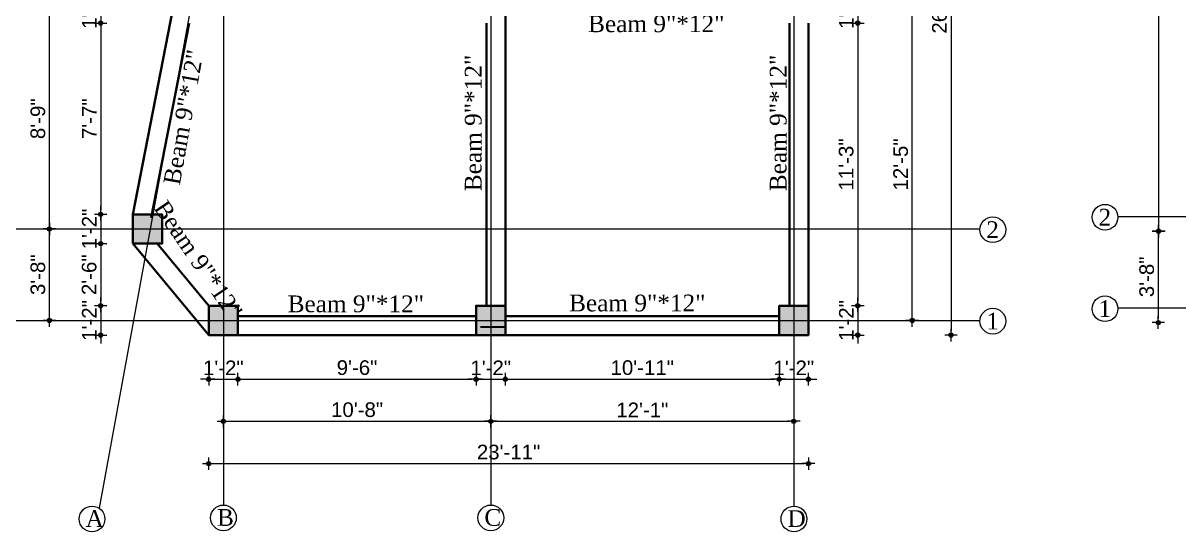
# Model space of a CAD drawing. Header units: inches. Extents: x -12073856 to 12321241, y -1226296 to 1319224.
# Drawn here: x 122083 to 122635, y 45930 to 46173 of the extents above; entities that cross this region are included whole.
import ezdxf

# ---------------------------------------------------------------- set-up
doc = ezdxf.new("R2010")
doc.units = ezdxf.units.IN
doc.header["$MEASUREMENT"] = 0
doc.header["$PDMODE"] = 35
for name, color, linetype, lineweight in [('1', 7, 'Continuous', 13), ('Column', 181, 'Continuous', 40), ('Hatch', 9, 'Continuous', 9), ('Toilet', 7, 'Continuous', 25), ('Walls', 11, 'Continuous', 35)]:
    doc.layers.add(name, color=color, linetype=linetype, lineweight=lineweight)
doc.styles.add('ordinary', font='times.ttf')
doc.styles.add('ramon', font='arial.ttf')
doc.dimstyles.new('S8', dxfattribs={"dimtxt": 7, "dimasz": 2, "dimexe": 6, "dimexo": 18, "dimgap": 1.9375, "dimtad": 1, "dimdec": 1, "dimzin": 3, "dimdsep": 46, "dimlunit": 4, "dimtxsty": 'ramon', "dimblk": 'dot 2', "dimcen": 0.09375, "dimse1": 1, "dimse2": 1, "dimclrd": 1, "dimclre": 1, "dimclrt": 256, "dimadec": 0, "dimazin": 0, "dimtfac": 0.75, "dimtdec": 1, "dimtix": 1, "dimtmove": 1, "dimatfit": 3, "dimldrblk": 'DOT', "dimfxl": 1, "dimtolj": 1, "dimtzin": 0, "dimlwd": 9, "dimlwe": 9, "dimarcsym": 0})

# ---------------------------------------------------------------- blocks, each defined once
blk = doc.blocks.new('colm')
at = {"layer": 'Hatch'}
h = blk.add_hatch(color=256, dxfattribs=at)
h.dxf.hatch_style = 1
h.paths.add_polyline_path([(66705.71, 8319.73), (66705.71, 8307.73), (66717.71, 8307.73), (66717.71, 8319.73)])
at = {"layer": 'Column'}
blk.add_lwpolyline([(66705.71, 8307.73), (66717.71, 8307.73), (66717.71, 8319.73), (66705.71, 8319.73)], close=True, dxfattribs=at)
blk = doc.blocks.new('dot1')
at = {"layer": 'Hatch'}
h = blk.add_hatch(color=256, dxfattribs=at)
edge = h.paths.add_edge_path()
edge.add_arc((0, 0), 1, 0, 360)
for p, q in [((3, 0), (-3, 0)), ((0, 3), (0, -3))]:
    blk.add_line(p, q, dxfattribs=at)
blk.add_circle((0, 0), 1, dxfattribs=at)
blk = doc.blocks.new('dot 2')
at = {"layer": 'Hatch', "xscale": 0.5, "yscale": 0.5, "zscale": 0.5}
blk.add_blockref('dot1', (0, 0), dxfattribs=at)
blk = doc.blocks.new('*D1463')
at = {"layer": 'Defpoints', "color": 0, "transparency": 16777216}
for p in [(122458.25, 46187.03), (122458.19, 46173.03), (122481.77, 46173.03)]:
    blk.add_point(p, dxfattribs=at)
at = {"layer": 'Toilet', "color": 1, "lineweight": 9, "transparency": 16777216}
for p, q in [((122481.77, 46189.03), (122481.77, 46191.03)), ((122481.77, 46187.03), (122481.77, 46173.03)), ((122481.77, 46171.03), (122481.77, 46169.03))]:
    blk.add_line(p, q, dxfattribs=at)
at = {"layer": 'Toilet', "color": 1, "lineweight": 9, "transparency": 16777216, "xscale": 2, "yscale": 2, "zscale": 2}
for p, rotation in [((122481.77, 46187.03), 270), ((122481.77, 46173.03), 90)]:
    blk.add_blockref('dot 2', p, dxfattribs=dict(at, rotation=rotation))
at = {"layer": 'Toilet', "transparency": 16777216, "insert": (122476.32, 46180.03), "char_height": 7, "attachment_point": 5, "rotation": 90, "style": 'ramon'}
blk.add_mtext('\\A1;1\'-2"', dxfattribs=at)
blk = doc.blocks.new('_Dot')
at = {"color": 0, "lineweight": -2}
blk.add_line((-0.5, 0), (-1, 0), dxfattribs=at)
at = {"color": 0, "const_width": 0.5}
blk.add_lwpolyline([(-0.25, 0, 1), (0.25, 0, 1)], format="xyb", close=True, dxfattribs=at)
blk = doc.blocks.new('*D1084')
at = {"layer": 'Defpoints', "color": 0, "transparency": 16777216}
for p in [(122458.19, 46173.03), (122458.19, 46037.9), (122481.77, 46037.9)]:
    blk.add_point(p, dxfattribs=at)
at = {"layer": 'Toilet', "color": 1, "lineweight": 9, "transparency": 16777216}
blk.add_line((122481.77, 46171.03), (122481.77, 46039.9), dxfattribs=at)
at = {"layer": 'Toilet', "color": 1, "lineweight": 9, "transparency": 16777216, "xscale": 2, "yscale": 2, "zscale": 2}
for p, rotation in [((122481.77, 46173.03), 90), ((122481.77, 46037.9), 270)]:
    blk.add_blockref('dot 2', p, dxfattribs=dict(at, rotation=rotation))
at = {"layer": 'Toilet', "transparency": 16777216, "insert": (122476.26, 46105.46), "char_height": 7, "attachment_point": 5, "rotation": 90, "style": 'ramon'}
blk.add_mtext('\\A1;11\'-3"', dxfattribs=at)
blk = doc.blocks.new('*D1085')
at = {"layer": 'Defpoints', "color": 0, "transparency": 16777216}
for p in [(122458.19, 46037.9), (122458.19, 46023.9), (122481.77, 46023.9)]:
    blk.add_point(p, dxfattribs=at)
at = {"layer": 'Toilet', "color": 1, "lineweight": 9, "transparency": 16777216}
for p, q in [((122481.77, 46039.9), (122481.77, 46041.9)), ((122481.77, 46037.9), (122481.77, 46023.9)), ((122481.77, 46021.9), (122481.77, 46019.9))]:
    blk.add_line(p, q, dxfattribs=at)
at = {"layer": 'Toilet', "color": 1, "lineweight": 9, "transparency": 16777216, "xscale": 2, "yscale": 2, "zscale": 2}
for p, rotation in [((122481.77, 46037.9), 270), ((122481.77, 46023.9), 90)]:
    blk.add_blockref('dot 2', p, dxfattribs=dict(at, rotation=rotation))
at = {"layer": 'Toilet', "transparency": 16777216, "insert": (122476.32, 46030.9), "char_height": 7, "attachment_point": 5, "rotation": 90, "style": 'ramon'}
blk.add_mtext('\\A1;1\'-2"', dxfattribs=at)
blk = doc.blocks.new('*D1086')
at = {"layer": 'Defpoints', "color": 0, "transparency": 16777216}
for p in [(122458.19, 46180.03), (122507.82, 46180.03), (122458.19, 46030.9)]:
    blk.add_point(p, dxfattribs=at)
at = {"layer": 'Toilet', "color": 1, "lineweight": 9, "transparency": 16777216}
blk.add_line((122507.82, 46032.9), (122507.82, 46178.03), dxfattribs=at)
at = {"layer": 'Toilet', "color": 1, "lineweight": 9, "transparency": 16777216, "xscale": 2, "yscale": 2, "zscale": 2}
for p, rotation in [((122507.82, 46180.03), 90), ((122507.82, 46030.9), 270)]:
    blk.add_blockref('dot 2', p, dxfattribs=dict(at, rotation=rotation))
at = {"layer": 'Toilet', "transparency": 16777216, "insert": (122502.3, 46105.46), "char_height": 7, "attachment_point": 5, "rotation": 90, "style": 'ramon'}
blk.add_mtext('\\A1;12\'-5"', dxfattribs=at)
blk = doc.blocks.new('*D1088')
at = {"layer": 'Defpoints', "color": 0, "transparency": 16777216}
for p in [(122458.25, 46337.03), (122458.25, 46023.9), (122526.38, 46023.9)]:
    blk.add_point(p, dxfattribs=at)
at = {"layer": 'Toilet', "color": 1, "lineweight": 9, "transparency": 16777216}
blk.add_line((122526.38, 46335.03), (122526.38, 46025.9), dxfattribs=at)
at = {"layer": 'Toilet', "color": 1, "lineweight": 9, "transparency": 16777216, "xscale": 2, "yscale": 2, "zscale": 2}
for p, rotation in [((122526.38, 46337.03), 90), ((122526.38, 46023.9), 270)]:
    blk.add_blockref('dot 2', p, dxfattribs=dict(at, rotation=rotation))
at = {"layer": 'Toilet', "transparency": 16777216, "insert": (122520.87, 46180.46), "char_height": 7, "attachment_point": 5, "rotation": 90, "style": 'ramon'}
blk.add_mtext('\\A1;26\'-1"', dxfattribs=at)
blk = doc.blocks.new('*D1089')
at = {"layer": 'Defpoints', "color": 0, "transparency": 16777216}
for p in [(122171.37, 46023.9), (122185.37, 46023.9), (122185.37, 46002.79)]:
    blk.add_point(p, dxfattribs=at)
at = {"layer": 'Toilet', "color": 1, "lineweight": 9, "transparency": 16777216}
for p, q in [((122169.37, 46002.79), (122167.37, 46002.79)), ((122171.37, 46002.79), (122185.37, 46002.79)), ((122187.37, 46002.79), (122189.37, 46002.79))]:
    blk.add_line(p, q, dxfattribs=at)
at = {"layer": 'Toilet', "color": 1, "lineweight": 9, "transparency": 16777216, "xscale": 2, "yscale": 2, "zscale": 2}
blk.add_blockref('dot 2', (122171.37, 46002.79), dxfattribs=at)
at = {"layer": 'Toilet', "color": 1, "lineweight": 9, "transparency": 16777216, "xscale": 2, "yscale": 2, "zscale": 2, "rotation": 180}
blk.add_blockref('dot 2', (122185.37, 46002.79), dxfattribs=at)
at = {"layer": 'Toilet', "transparency": 16777216, "insert": (122178.37, 46008.25), "char_height": 7, "attachment_point": 5, "style": 'ramon'}
blk.add_mtext('\\A1;1\'-2"', dxfattribs=at)
blk = doc.blocks.new('*D1090')
at = {"layer": 'Defpoints', "color": 0, "transparency": 16777216}
for p in [(122185.37, 46023.9), (122299.25, 46023.9), (122299.25, 46002.79)]:
    blk.add_point(p, dxfattribs=at)
at = {"layer": 'Toilet', "color": 1, "lineweight": 9, "transparency": 16777216}
blk.add_line((122187.37, 46002.79), (122297.25, 46002.79), dxfattribs=at)
at = {"layer": 'Toilet', "color": 1, "lineweight": 9, "transparency": 16777216, "xscale": 2, "yscale": 2, "zscale": 2, "rotation": 180}
blk.add_blockref('dot 2', (122185.37, 46002.79), dxfattribs=at)
at = {"layer": 'Toilet', "color": 1, "lineweight": 9, "transparency": 16777216, "xscale": 2, "yscale": 2, "zscale": 2}
blk.add_blockref('dot 2', (122299.25, 46002.79), dxfattribs=at)
at = {"layer": 'Toilet', "transparency": 16777216, "insert": (122242.31, 46008.31), "char_height": 7, "attachment_point": 5, "style": 'ramon'}
blk.add_mtext('\\A1;9\'-6"', dxfattribs=at)
blk = doc.blocks.new('*D1091')
at = {"layer": 'Defpoints', "color": 0, "transparency": 16777216}
for p in [(122299.25, 46023.9), (122313.25, 46023.9), (122313.25, 46002.79)]:
    blk.add_point(p, dxfattribs=at)
at = {"layer": 'Toilet', "color": 1, "lineweight": 9, "transparency": 16777216}
for p, q in [((122297.25, 46002.79), (122295.25, 46002.79)), ((122299.25, 46002.79), (122313.25, 46002.79)), ((122315.25, 46002.79), (122317.25, 46002.79))]:
    blk.add_line(p, q, dxfattribs=at)
at = {"layer": 'Toilet', "color": 1, "lineweight": 9, "transparency": 16777216, "xscale": 2, "yscale": 2, "zscale": 2}
blk.add_blockref('dot 2', (122299.25, 46002.79), dxfattribs=at)
at = {"layer": 'Toilet', "color": 1, "lineweight": 9, "transparency": 16777216, "xscale": 2, "yscale": 2, "zscale": 2, "rotation": 180}
blk.add_blockref('dot 2', (122313.25, 46002.79), dxfattribs=at)
at = {"layer": 'Toilet', "transparency": 16777216, "insert": (122306.25, 46008.25), "char_height": 7, "attachment_point": 5, "style": 'ramon'}
blk.add_mtext('\\A1;1\'-2"', dxfattribs=at)
blk = doc.blocks.new('*D1092')
at = {"layer": 'Defpoints', "color": 0, "transparency": 16777216}
for p in [(122313.25, 46023.9), (122444.19, 46023.9), (122444.19, 46002.79)]:
    blk.add_point(p, dxfattribs=at)
at = {"layer": 'Toilet', "color": 1, "lineweight": 9, "transparency": 16777216}
blk.add_line((122315.25, 46002.79), (122442.19, 46002.79), dxfattribs=at)
at = {"layer": 'Toilet', "color": 1, "lineweight": 9, "transparency": 16777216, "xscale": 2, "yscale": 2, "zscale": 2, "rotation": 180}
blk.add_blockref('dot 2', (122313.25, 46002.79), dxfattribs=at)
at = {"layer": 'Toilet', "color": 1, "lineweight": 9, "transparency": 16777216, "xscale": 2, "yscale": 2, "zscale": 2}
blk.add_blockref('dot 2', (122444.19, 46002.79), dxfattribs=at)
at = {"layer": 'Toilet', "transparency": 16777216, "insert": (122378.72, 46008.31), "char_height": 7, "attachment_point": 5, "style": 'ramon'}
blk.add_mtext('\\A1;10\'-11"', dxfattribs=at)
blk = doc.blocks.new('*D1093')
at = {"layer": 'Defpoints', "color": 0, "transparency": 16777216}
for p in [(122444.19, 46023.9), (122458.19, 46023.9), (122458.19, 46002.79)]:
    blk.add_point(p, dxfattribs=at)
at = {"layer": 'Toilet', "color": 1, "lineweight": 9, "transparency": 16777216}
for p, q in [((122442.19, 46002.79), (122440.19, 46002.79)), ((122444.19, 46002.79), (122458.19, 46002.79)), ((122460.19, 46002.79), (122462.19, 46002.79))]:
    blk.add_line(p, q, dxfattribs=at)
at = {"layer": 'Toilet', "color": 1, "lineweight": 9, "transparency": 16777216, "xscale": 2, "yscale": 2, "zscale": 2}
blk.add_blockref('dot 2', (122444.19, 46002.79), dxfattribs=at)
at = {"layer": 'Toilet', "color": 1, "lineweight": 9, "transparency": 16777216, "xscale": 2, "yscale": 2, "zscale": 2, "rotation": 180}
blk.add_blockref('dot 2', (122458.19, 46002.79), dxfattribs=at)
at = {"layer": 'Toilet', "transparency": 16777216, "insert": (122451.19, 46008.25), "char_height": 7, "attachment_point": 5, "style": 'ramon'}
blk.add_mtext('\\A1;1\'-2"', dxfattribs=at)
blk = doc.blocks.new('*D1094')
at = {"layer": 'Defpoints', "color": 0, "transparency": 16777216}
for p in [(122178.37, 46023.9), (122306.3, 46023.9), (122306.3, 45982.69)]:
    blk.add_point(p, dxfattribs=at)
at = {"layer": 'Toilet', "color": 1, "lineweight": 9, "transparency": 16777216}
blk.add_line((122180.37, 45982.69), (122304.3, 45982.69), dxfattribs=at)
at = {"layer": 'Toilet', "color": 1, "lineweight": 9, "transparency": 16777216, "xscale": 2, "yscale": 2, "zscale": 2, "rotation": 180}
blk.add_blockref('dot 2', (122178.37, 45982.69), dxfattribs=at)
at = {"layer": 'Toilet', "color": 1, "lineweight": 9, "transparency": 16777216, "xscale": 2, "yscale": 2, "zscale": 2}
blk.add_blockref('dot 2', (122306.3, 45982.69), dxfattribs=at)
at = {"layer": 'Toilet', "transparency": 16777216, "insert": (122242.33, 45988.2), "char_height": 7, "attachment_point": 5, "style": 'ramon'}
blk.add_mtext('\\A1;10\'-8"', dxfattribs=at)
blk = doc.blocks.new('*D1095')
at = {"layer": 'Defpoints', "color": 0, "transparency": 16777216}
for p in [(122306.3, 46023.9), (122451.19, 46023.9), (122451.19, 45982.69)]:
    blk.add_point(p, dxfattribs=at)
at = {"layer": 'Toilet', "color": 1, "lineweight": 9, "transparency": 16777216}
blk.add_line((122308.3, 45982.69), (122449.19, 45982.69), dxfattribs=at)
at = {"layer": 'Toilet', "color": 1, "lineweight": 9, "transparency": 16777216, "xscale": 2, "yscale": 2, "zscale": 2, "rotation": 180}
blk.add_blockref('dot 2', (122306.3, 45982.69), dxfattribs=at)
at = {"layer": 'Toilet', "color": 1, "lineweight": 9, "transparency": 16777216, "xscale": 2, "yscale": 2, "zscale": 2}
blk.add_blockref('dot 2', (122451.19, 45982.69), dxfattribs=at)
at = {"layer": 'Toilet', "transparency": 16777216, "insert": (122378.75, 45988.14), "char_height": 7, "attachment_point": 5, "style": 'ramon'}
blk.add_mtext('\\A1;12\'-1"', dxfattribs=at)
blk = doc.blocks.new('*D1096')
at = {"layer": 'Defpoints', "color": 0, "transparency": 16777216}
for p in [(122171.37, 46023.9), (122458.19, 46023.9), (122458.19, 45962.44)]:
    blk.add_point(p, dxfattribs=at)
at = {"layer": 'Toilet', "color": 1, "lineweight": 9, "transparency": 16777216}
blk.add_line((122173.37, 45962.44), (122456.19, 45962.44), dxfattribs=at)
at = {"layer": 'Toilet', "color": 1, "lineweight": 9, "transparency": 16777216, "xscale": 2, "yscale": 2, "zscale": 2, "rotation": 180}
blk.add_blockref('dot 2', (122171.37, 45962.44), dxfattribs=at)
at = {"layer": 'Toilet', "color": 1, "lineweight": 9, "transparency": 16777216, "xscale": 2, "yscale": 2, "zscale": 2}
blk.add_blockref('dot 2', (122458.19, 45962.44), dxfattribs=at)
at = {"layer": 'Toilet', "transparency": 16777216, "insert": (122314.78, 45967.95), "char_height": 7, "attachment_point": 5, "style": 'ramon'}
blk.add_mtext('\\A1;23\'-11"', dxfattribs=at)
blk = doc.blocks.new('*D1099')
at = {"layer": 'Defpoints', "color": 0, "transparency": 16777216}
for p in [(122155.61, 46187.03), (122119.71, 46173.03), (122155.61, 46173.03)]:
    blk.add_point(p, dxfattribs=at)
at = {"layer": 'Toilet', "color": 1, "lineweight": 9, "transparency": 16777216}
for p, q in [((122119.71, 46189.03), (122119.71, 46191.03)), ((122119.71, 46187.03), (122119.71, 46173.03)), ((122119.71, 46171.03), (122119.71, 46169.03))]:
    blk.add_line(p, q, dxfattribs=at)
at = {"layer": 'Toilet', "color": 1, "lineweight": 9, "transparency": 16777216, "xscale": 2, "yscale": 2, "zscale": 2}
for p, rotation in [((122119.71, 46187.03), 270), ((122119.71, 46173.03), 90)]:
    blk.add_blockref('dot 2', p, dxfattribs=dict(at, rotation=rotation))
at = {"layer": 'Toilet', "transparency": 16777216, "insert": (122114.26, 46180.03), "char_height": 7, "attachment_point": 5, "rotation": 90, "style": 'ramon'}
blk.add_mtext('\\A1;1\'-2"', dxfattribs=at)
blk = doc.blocks.new('*D1100')
at = {"layer": 'Defpoints', "color": 0, "transparency": 16777216}
for p in [(122135.07, 46081.62), (122119.71, 46067.62), (122135.07, 46067.62)]:
    blk.add_point(p, dxfattribs=at)
at = {"layer": 'Toilet', "color": 1, "lineweight": 9, "transparency": 16777216}
for p, q in [((122119.71, 46083.62), (122119.71, 46085.62)), ((122119.71, 46081.62), (122119.71, 46067.62)), ((122119.71, 46065.62), (122119.71, 46063.62))]:
    blk.add_line(p, q, dxfattribs=at)
at = {"layer": 'Toilet', "color": 1, "lineweight": 9, "transparency": 16777216, "xscale": 2, "yscale": 2, "zscale": 2}
for p, rotation in [((122119.71, 46081.62), 270), ((122119.71, 46067.62), 90)]:
    blk.add_blockref('dot 2', p, dxfattribs=dict(at, rotation=rotation))
at = {"layer": 'Toilet', "transparency": 16777216, "insert": (122114.26, 46074.62), "char_height": 7, "attachment_point": 5, "rotation": 90, "style": 'ramon'}
blk.add_mtext('\\A1;1\'-2"', dxfattribs=at)
blk = doc.blocks.new('*D1101')
at = {"layer": 'Defpoints', "color": 0, "transparency": 16777216}
for p in [(122171.37, 46037.9), (122119.71, 46023.9), (122171.37, 46023.9)]:
    blk.add_point(p, dxfattribs=at)
at = {"layer": 'Toilet', "color": 1, "lineweight": 9, "transparency": 16777216}
for p, q in [((122119.71, 46039.9), (122119.71, 46041.9)), ((122119.71, 46037.9), (122119.71, 46023.9)), ((122119.71, 46021.9), (122119.71, 46019.9))]:
    blk.add_line(p, q, dxfattribs=at)
at = {"layer": 'Toilet', "color": 1, "lineweight": 9, "transparency": 16777216, "xscale": 2, "yscale": 2, "zscale": 2}
for p, rotation in [((122119.71, 46037.9), 270), ((122119.71, 46023.9), 90)]:
    blk.add_blockref('dot 2', p, dxfattribs=dict(at, rotation=rotation))
at = {"layer": 'Toilet', "transparency": 16777216, "insert": (122114.26, 46030.9), "char_height": 7, "attachment_point": 5, "rotation": 90, "style": 'ramon'}
blk.add_mtext('\\A1;1\'-2"', dxfattribs=at)
blk = doc.blocks.new('*D1135')
at = {"layer": 'Defpoints', "color": 0, "transparency": 16777216}
for p in [(122625.77, 46343), (122734.94, 46343), (122685.72, 46073.59)]:
    blk.add_point(p, dxfattribs=at)
at = {"layer": 'Toilet', "color": 1, "lineweight": 9, "transparency": 16777216}
blk.add_line((122625.77, 46075.59), (122625.77, 46341), dxfattribs=at)
at = {"layer": 'Toilet', "color": 1, "lineweight": 9, "transparency": 16777216, "xscale": 2, "yscale": 2, "zscale": 2}
for p, rotation in [((122625.77, 46343), 90), ((122625.77, 46073.59), 270)]:
    blk.add_blockref('dot 2', p, dxfattribs=dict(at, rotation=rotation))
at = {"layer": 'Toilet', "transparency": 16777216, "insert": (122620.25, 46208.3), "char_height": 7, "attachment_point": 5, "rotation": 90, "style": 'ramon'}
blk.add_mtext('\\A1;22\'-5"', dxfattribs=at)
blk = doc.blocks.new('*D1136')
at = {"layer": 'Defpoints', "color": 0, "transparency": 16777216}
for p in [(122685.72, 46073.59), (122625.5, 46029.87), (122722.01, 46029.87)]:
    blk.add_point(p, dxfattribs=at)
at = {"layer": 'Toilet', "color": 1, "lineweight": 9, "transparency": 16777216}
blk.add_line((122625.5, 46071.59), (122625.5, 46031.87), dxfattribs=at)
at = {"layer": 'Toilet', "color": 1, "lineweight": 9, "transparency": 16777216, "xscale": 2, "yscale": 2, "zscale": 2}
for p, rotation in [((122625.5, 46073.59), 90), ((122625.5, 46029.87), 270)]:
    blk.add_blockref('dot 2', p, dxfattribs=dict(at, rotation=rotation))
at = {"layer": 'Toilet', "transparency": 16777216, "insert": (122619.99, 46051.73), "char_height": 7, "attachment_point": 5, "rotation": 90, "style": 'ramon'}
blk.add_mtext('\\A1;3\'-8"', dxfattribs=at)
blk = doc.blocks.new('*D1137')
at = {"layer": 'Defpoints', "color": 0, "transparency": 16777216}
for p in [(122155.61, 46173.03), (122119.71, 46081.62), (122135.07, 46081.62)]:
    blk.add_point(p, dxfattribs=at)
at = {"layer": 'Toilet', "color": 1, "lineweight": 9, "transparency": 16777216}
blk.add_line((122119.71, 46171.03), (122119.71, 46083.62), dxfattribs=at)
at = {"layer": 'Toilet', "color": 1, "lineweight": 9, "transparency": 16777216, "xscale": 2, "yscale": 2, "zscale": 2}
for p, rotation in [((122119.71, 46173.03), 90), ((122119.71, 46081.62), 270)]:
    blk.add_blockref('dot 2', p, dxfattribs=dict(at, rotation=rotation))
at = {"layer": 'Toilet', "transparency": 16777216, "insert": (122114.27, 46127.33), "char_height": 7, "attachment_point": 5, "rotation": 90, "style": 'ramon'}
blk.add_mtext('\\A1;7\'-7"', dxfattribs=at)
blk = doc.blocks.new('*D1138')
at = {"layer": 'Defpoints', "color": 0, "transparency": 16777216}
for p in [(122095.2, 46180.03), (122155.61, 46180.03), (122135.07, 46074.62)]:
    blk.add_point(p, dxfattribs=at)
at = {"layer": 'Toilet', "color": 1, "lineweight": 9, "transparency": 16777216}
blk.add_line((122095.2, 46076.62), (122095.2, 46178.03), dxfattribs=at)
at = {"layer": 'Toilet', "color": 1, "lineweight": 9, "transparency": 16777216, "xscale": 2, "yscale": 2, "zscale": 2}
for p, rotation in [((122095.2, 46180.03), 90), ((122095.2, 46074.62), 270)]:
    blk.add_blockref('dot 2', p, dxfattribs=dict(at, rotation=rotation))
at = {"layer": 'Toilet', "transparency": 16777216, "insert": (122089.69, 46127.33), "char_height": 7, "attachment_point": 5, "rotation": 90, "style": 'ramon'}
blk.add_mtext('\\A1;8\'-9"', dxfattribs=at)
blk = doc.blocks.new('*D1139')
at = {"layer": 'Defpoints', "color": 0, "transparency": 16777216}
for p in [(122135.07, 46067.62), (122119.71, 46037.9), (122171.37, 46037.9)]:
    blk.add_point(p, dxfattribs=at)
at = {"layer": 'Toilet', "color": 1, "lineweight": 9, "transparency": 16777216}
blk.add_line((122119.71, 46065.62), (122119.71, 46039.9), dxfattribs=at)
at = {"layer": 'Toilet', "color": 1, "lineweight": 9, "transparency": 16777216, "xscale": 2, "yscale": 2, "zscale": 2}
for p, rotation in [((122119.71, 46067.62), 90), ((122119.71, 46037.9), 270)]:
    blk.add_blockref('dot 2', p, dxfattribs=dict(at, rotation=rotation))
at = {"layer": 'Toilet', "transparency": 16777216, "insert": (122114.2, 46052.76), "char_height": 7, "attachment_point": 5, "rotation": 90, "style": 'ramon'}
blk.add_mtext('\\A1;2\'-6"', dxfattribs=at)
blk = doc.blocks.new('*D1140')
at = {"layer": 'Defpoints', "color": 0, "transparency": 16777216}
for p in [(122095.2, 46074.62), (122135.07, 46074.62), (122171.37, 46030.9)]:
    blk.add_point(p, dxfattribs=at)
at = {"layer": 'Toilet', "color": 1, "lineweight": 9, "transparency": 16777216}
blk.add_line((122095.2, 46032.9), (122095.2, 46072.62), dxfattribs=at)
at = {"layer": 'Toilet', "color": 1, "lineweight": 9, "transparency": 16777216, "xscale": 2, "yscale": 2, "zscale": 2}
for p, rotation in [((122095.2, 46074.62), 90), ((122095.2, 46030.9), 270)]:
    blk.add_blockref('dot 2', p, dxfattribs=dict(at, rotation=rotation))
at = {"layer": 'Toilet', "transparency": 16777216, "insert": (122089.69, 46052.76), "char_height": 7, "attachment_point": 5, "rotation": 90, "style": 'ramon'}
blk.add_mtext('\\A1;3\'-8"', dxfattribs=at)
blk = doc.blocks.new('*D1141')
at = {"layer": 'Defpoints', "color": 0, "transparency": 16777216}
for p in [(122075.12, 46337.03), (122184.3, 46337.03), (122135.07, 46067.62)]:
    blk.add_point(p, dxfattribs=at)
at = {"layer": 'Toilet', "color": 1, "lineweight": 9, "transparency": 16777216}
blk.add_line((122075.12, 46069.62), (122075.12, 46335.03), dxfattribs=at)
at = {"layer": 'Toilet', "color": 1, "lineweight": 9, "transparency": 16777216, "xscale": 2, "yscale": 2, "zscale": 2}
for p, rotation in [((122075.12, 46337.03), 90), ((122075.12, 46067.62), 270)]:
    blk.add_blockref('dot 2', p, dxfattribs=dict(at, rotation=rotation))
at = {"layer": 'Toilet', "transparency": 16777216, "insert": (122069.61, 46202.33), "char_height": 7, "attachment_point": 5, "rotation": 90, "style": 'ramon'}
blk.add_mtext('\\A1;22\'-5"', dxfattribs=at)
blk = doc.blocks.new('*D1142')
at = {"layer": 'Defpoints', "color": 0, "transparency": 16777216}
for p in [(122135.07, 46067.62), (122074.86, 46023.9), (122171.37, 46023.9)]:
    blk.add_point(p, dxfattribs=at)
at = {"layer": 'Toilet', "color": 1, "lineweight": 9, "transparency": 16777216}
blk.add_line((122074.86, 46065.62), (122074.86, 46025.9), dxfattribs=at)
at = {"layer": 'Toilet', "color": 1, "lineweight": 9, "transparency": 16777216, "xscale": 2, "yscale": 2, "zscale": 2}
for p, rotation in [((122074.86, 46067.62), 90), ((122074.86, 46023.9), 270)]:
    blk.add_blockref('dot 2', p, dxfattribs=dict(at, rotation=rotation))
at = {"layer": 'Toilet', "transparency": 16777216, "insert": (122069.35, 46045.76), "char_height": 7, "attachment_point": 5, "rotation": 90, "style": 'ramon'}
blk.add_mtext('\\A1;3\'-8"', dxfattribs=at)

msp = doc.modelspace()

# ---------------------------------------------------------------- linework, layer by layer
for p, q in [((122205.4, 46414.22), (122118.96, 45941.12)), ((122178.42, 46413.84), (122178.42, 45942.67)), ((122306.3, 46413.84), (122306.3, 45942.67)), ((122451.25, 46413.84), (122451.25, 45942.14))]:
    msp.add_line(p, q)
at = {"layer": 'Column', "color": 1}
for p, q in [((122313.3, 46323.03), (122313.25, 46037.9)), ((122155.61, 46187.03), (122135.07, 46081.62)), ((122162.05, 46173.03), (122143.91, 46079.9)), ((122304.27, 46173.03), (122304.25, 46037.9)), ((122449.19, 46173.03), (122449.19, 46037.9)), ((122458.19, 46173.03), (122458.19, 46023.9)), ((122135.07, 46067.62), (122171.37, 46023.9)), ((122146.77, 46067.62), (122171.44, 46037.9)), ((122185.37, 46032.9), (122299.25, 46032.9)), ((122444.19, 46032.9), (122313.25, 46032.9)), ((122185.37, 46023.9), (122299.25, 46023.9)), ((122458.19, 46023.9), (122313.25, 46023.9))]:
    msp.add_line(p, q, dxfattribs=at)
at = {"layer": 'Toilet'}
for p, q in [((122606.19, 46080.59), (123090.88, 46080.59)), ((122055.54, 46074.62), (122540.24, 46074.62)), ((122606.19, 46036.87), (123090.88, 46036.87)), ((122055.54, 46030.9), (122540.24, 46030.9))]:
    msp.add_line(p, q, dxfattribs=at)
for centre in [(122600.04, 46080.24), (122546.38, 46074.27), (122600.04, 46036.52), (122546.38, 46030.55), (122115.56, 45935.99), (122178.42, 45936.52), (122306.3, 45936.52), (122451.25, 45935.99)]:
    msp.add_circle(centre, 6.15, dxfattribs=at)
at = {"layer": 'Walls'}
msp.add_line((122301.3, 46027.9), (122313.3, 46027.9), dxfattribs=at)

# ---------------------------------------------------------------- block references
at = {"layer": 'Column', "xscale": 1.166666666671517, "yscale": 1.166666666671517, "zscale": 1.166666666668081}
for p in [(44311.75, 36375.27), (44348.04, 36331.55), (44475.92, 36331.55), (44620.87, 36331.55)]:
    msp.add_blockref('colm', p, dxfattribs=at)

# ---------------------------------------------------------------- texts
at = {"layer": '1', "char_height": 8, "attachment_point": 9, "style": 'ordinary'}
for insert in [(122418.05, 46168.6), (122274.36, 46034.71), (122408.96, 46035.13)]:
    msp.add_mtext('Beam 9"*12"', dxfattribs=dict(at, insert=insert))
for insert, rotation in [((122169.07, 46159.45), 79.8897), ((122301.98, 46157.94), 90), ((122447.83, 46157.94), 90), ((122181.39, 46030.64), 304.1984)]:
    msp.add_mtext('Beam 9"*12"', dxfattribs=dict(at, insert=insert, rotation=rotation))
at = {"layer": '1', "char_height": 8, "width": 20.1234, "attachment_point": 1, "style": 'ordinary'}
for s, insert in [('2', (122596.93, 46084.28)), ('2', (122543.26, 46078.31)), ('1', (122596.93, 46040.55)), ('1', (122543.26, 46034.58)), ('A', (122112.47, 45940.19)), ('B', (122175.33, 45940.73)), ('C', (122303.21, 45940.73)), ('D', (122448.16, 45940.19))]:
    msp.add_mtext(s, dxfattribs=dict(at, insert=insert))

# ---------------------------------------------------------------- dimensions: what is measured, and where the dimension line sits
at = {"layer": 'Toilet'}
for base, p1, p2, text, picture, middle in [((122625.77, 46343), (122685.72, 46073.59), (122734.94, 46343), '22\'-5"', '*D1135', (122620.25, 46208.3)), ((122075.12, 46337.03), (122135.07, 46067.62), (122184.3, 46337.03), '22\'-5"', '*D1141', (122069.61, 46202.33)), ((122119.71, 46081.62), (122155.61, 46173.03), (122135.07, 46081.62), '7\'-7"', '*D1137', (122114.27, 46127.33)), ((122095.2, 46074.62), (122171.37, 46030.9), (122135.07, 46074.62), '3\'-8"', '*D1140', (122089.69, 46052.76)), ((122625.5, 46029.87), (122685.72, 46073.59), (122722.01, 46029.87), '3\'-8"', '*D1136', (122619.99, 46051.73)), ((122074.86, 46023.9), (122135.07, 46067.62), (122171.37, 46023.9), '3\'-8"', '*D1142', (122069.35, 46045.76)), ((122119.71, 46037.9), (122135.07, 46067.62), (122171.37, 46037.9), '2\'-6"', '*D1139', (122114.2, 46052.76))]:
    dim = msp.add_linear_dim(base=base, p1=p1, p2=p2, angle=90, text=text, dimstyle='S8', override={"dimfxl": 2, "dimfxlon": 1, "dimarcsym": 1}, dxfattribs=at)
    dim.commit()
    dim.dimension.update_dxf_attribs({"geometry": picture, "text_midpoint": middle})
for base, p1, p2, picture, middle in [((122526.38, 46023.9), (122458.25, 46337.03), (122458.25, 46023.9), '*D1088', (122520.87, 46180.46)), ((122119.71, 46173.03), (122155.61, 46187.03), (122155.61, 46173.03), '*D1099', (122114.26, 46180.03)), ((122481.77, 46173.03), (122458.25, 46187.03), (122458.19, 46173.03), '*D1463', (122476.32, 46180.03)), ((122507.82, 46180.03), (122458.19, 46030.9), (122458.19, 46180.03), '*D1086', (122502.3, 46105.46)), ((122481.77, 46037.9), (122458.19, 46173.03), (122458.19, 46037.9), '*D1084', (122476.26, 46105.46)), ((122119.71, 46067.62), (122135.07, 46081.62), (122135.07, 46067.62), '*D1100', (122114.26, 46074.62)), ((122119.71, 46023.9), (122171.37, 46037.9), (122171.37, 46023.9), '*D1101', (122114.26, 46030.9)), ((122481.77, 46023.9), (122458.19, 46037.9), (122458.19, 46023.9), '*D1085', (122476.32, 46030.9))]:
    dim = msp.add_linear_dim(base=base, p1=p1, p2=p2, angle=90, dimstyle='S8', override={"dimfxl": 2, "dimfxlon": 1, "dimarcsym": 1}, dxfattribs=at)
    dim.commit()
    dim.dimension.update_dxf_attribs({"geometry": picture, "text_midpoint": middle})
at = {"layer": 'Toilet', "color": 0}
dim = msp.add_linear_dim(base=(122095.2, 46180.03), p1=(122135.07, 46074.62), p2=(122155.61, 46180.03), angle=90, text='8\'-9"', dimstyle='S8', override={"dimfxl": 2, "dimfxlon": 1, "dimarcsym": 1}, dxfattribs=at)
dim.commit()
dim.dimension.update_dxf_attribs({"geometry": '*D1138', "text_midpoint": (122089.69, 46127.33)})
at = {"layer": 'Toilet'}
for base, p1, p2, picture, middle in [((122185.37, 46002.79), (122171.37, 46023.9), (122185.37, 46023.9), '*D1089', (122178.37, 46008.25)), ((122458.19, 45962.44), (122171.37, 46023.9), (122458.19, 46023.9), '*D1096', (122314.78, 45967.95)), ((122306.3, 45982.69), (122178.37, 46023.9), (122306.3, 46023.9), '*D1094', (122242.33, 45988.2)), ((122299.25, 46002.79), (122185.37, 46023.9), (122299.25, 46023.9), '*D1090', (122242.31, 46008.31)), ((122313.25, 46002.79), (122299.25, 46023.9), (122313.25, 46023.9), '*D1091', (122306.25, 46008.25)), ((122451.19, 45982.69), (122306.3, 46023.9), (122451.19, 46023.9), '*D1095', (122378.75, 45988.14)), ((122444.19, 46002.79), (122313.25, 46023.9), (122444.19, 46023.9), '*D1092', (122378.72, 46008.31)), ((122458.19, 46002.79), (122444.19, 46023.9), (122458.19, 46023.9), '*D1093', (122451.19, 46008.25))]:
    dim = msp.add_linear_dim(base=base, p1=p1, p2=p2, dimstyle='S8', override={"dimfxl": 2, "dimfxlon": 1, "dimarcsym": 1}, dxfattribs=at)
    dim.commit()
    dim.dimension.update_dxf_attribs({"geometry": picture, "text_midpoint": middle})

doc.saveas('drawing.dxf')
